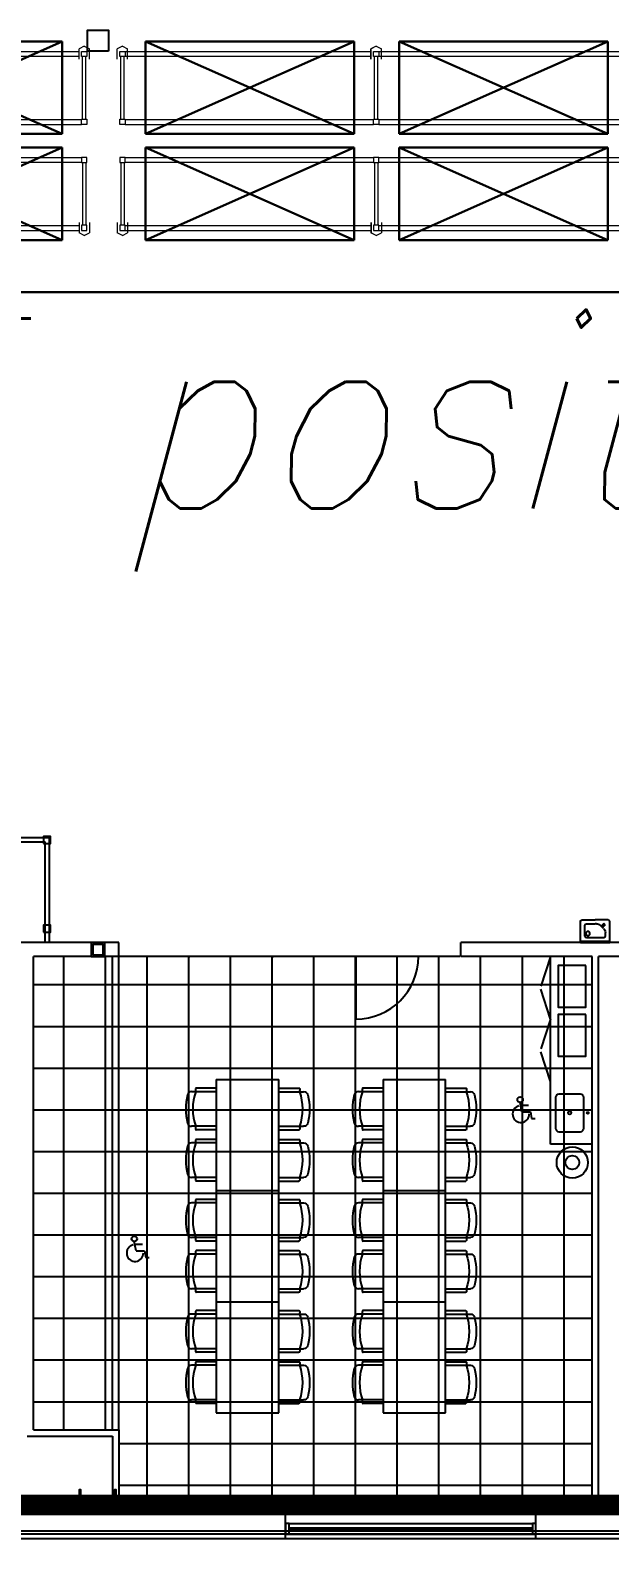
# Model space of a CAD drawing. Header units: inches. Extents: x -233729 to 737493, y -275239 to 196021.
# Drawn here: x 509794 to 518269, y -2869 to 19184 of the extents above; entities that cross this region are included whole.
import ezdxf

# ---------------------------------------------------------------- set-up
doc = ezdxf.new("R2010")
doc.units = ezdxf.units.IN
doc.header["$MEASUREMENT"] = 0
for name, color, linetype in [('_FL_AREAS', 92, 'Continuous'), ('_FL_NEW WH_WALLS', 1, 'Continuous'), ('CONT-L', 2, 'Continuous')]:
    doc.layers.add(name, color=color, linetype=linetype)
for name, color, linetype, lineweight in [('LiftOne Rack', 252, 'Continuous', 0), ('PR-BLDG', 18, 'Continuous', 30), ('WF dimensions', 3, 'Continuous', 30)]:
    doc.layers.add(name, color=color, linetype=linetype, lineweight=lineweight)
doc.styles.add('FL_THIN_TXT', font='romans.shx', dxfattribs={"width": 0.85, "oblique": 15})
doc.styles.add('WF_txt', font='consola.ttf')
doc.dimstyles.new('DIM_50', dxfattribs={"dimscale": 50, "dimtxt": 5, "dimasz": 5, "dimexe": 2, "dimexo": 2, "dimgap": 1.1, "dimtad": 1, "dimtoh": 1, "dimdec": 3, "dimlfac": 0.001, "dimdsep": 46, "dimtxsty": 'WF_txt', "dimcen": 3, "dimclrd": 256, "dimclre": 256, "dimclrt": 7, "dimadec": 1, "dimazin": 0, "dimtfac": 1, "dimtdec": 3, "dimtmove": 0, "dimatfit": 3, "dimfxl": 10, "dimtolj": 1, "dimtzin": 0, "dimlwd": -1, "dimlwe": -1, "dimarcsym": 0})

# ---------------------------------------------------------------- blocks, each defined once
blk = doc.blocks.new('A$Cd2fab3cb')
at = {"layer": 'PR-BLDG', "const_width": 1}
blk.add_lwpolyline([(-568.842, -884.207), (-414.586, 67.217), (0, 0), (-154.28, -951.574), (-568.867, -884.357)], dxfattribs=at)
blk = doc.blocks.new('ewc')
at = {"layer": 'CONT-L'}
for p, q in [((-8.45, 0), (8.45, 0)), ((-8.45, 0), (-8.45, -12.1)), ((8.45, 0), (8.45, -12.1)), ((-8.45, -0.75), (8.45, -0.75)), ((-5.9, -3.75), (-5.9, -9.9)), ((4.9, -2.75), (-4.9, -2.75)), ((4.72, -8.2), (2.94, -9.98)), ((5.79, -10.2), (4.26, -8.66)), ((5.9, -3.75), (5.9, -5.87)), ((-7.45, -13.1), (0, -13.1)), ((-4.9, -10.9), (0, -10.9)), ((0.74, -10.9), (0, -10.9)), ((7.45, -13.1), (0, -13.1)), ((4.97, -11.02), (3.44, -9.48)), ((4.88, -9.29), (4.06, -10.11)), ((5.03, -9.43), (4.21, -10.25)), ((5.79, -10.2), (4.97, -11.02))]:
    blk.add_line(p, q, dxfattribs=at)
for centre, radius in [((-4.18, -5.23), 1.19), ((4.97, -10.2), 0.371)]:
    blk.add_circle(centre, radius, dxfattribs=at)
for centre, radius, start, end in [((-4.9, -3.75), 1, 90, 180), ((2.92, -5.83), 2.98, 307.24504, 359.22069), ((4.9, -3.75), 1, 0, 90), ((-7.45, -12.1), 1, 180, 270), ((-4.9, -9.9), 1, 180, 270), ((0.63, -7.47), 3.41, 272.77094, 312.46909), ((7.45, -12.1), 1, 270, 0)]:
    blk.add_arc(centre, radius, start, end, dxfattribs=at)
blk = doc.blocks.new('HC')
at = {"layer": 'CONT-L'}
for p, q in [((-0.23, 0), (-1.24, 5.33)), ((-0.85, 3.73), (3.46, 3.73)), ((-0.23, 0), (4.63, 0)), ((4.63, 0), (5.37, -3.97)), ((5.37, -3.97), (7.34, -3.97))]:
    blk.add_line(p, q, dxfattribs=at)
blk.add_circle((-1.24, 6.91), 1.58, dxfattribs=at)
blk.add_arc((-0.82, -1.36), 4.81, 103.34245, 2.70202, dxfattribs=at)
blk = doc.blocks.new('A$C61e42c62')
at = {"layer": '_FL_NEW WH_WALLS'}
for p, q in [((2842.63, 3141.29), (3224.07, 3141.29)), ((2842.63, 3138.79), (3221.47, 3138.79)), ((3221.47, 3080.82), (3221.47, 3138.79)), ((3224.07, 3080.82), (3224.07, 3141.29)), ((3264, 3080.82), (2830.63, 3080.82)), ((3264, 3072.82), (3264, 3080.82)), ((3800.37, 3080.82), (3460.92, 3080.82)), ((3460.92, 3072.82), (3460.92, 3080.82)), ((3214.88, 2800.45), (3214.88, 3072.82)), ((3264, 3072.82), (3214.88, 3072.82)), ((3232.25, 2800.45), (3232.25, 3072.82)), ((3256.25, 2800.45), (3256.25, 3072.82)), ((3256.25, 2800.45), (3256.25, 3072.82)), ((3260.38, 2800.45), (3260.38, 3072.82)), ((3264, 2800.45), (3264, 3072.82)), ((3400.44, 3072.82), (3264, 3072.82)), ((3280.25, 2752.45), (3280.25, 3072.82)), ((3304.08, 3073.32), (3304.08, 3072.32)), ((3304.25, 2752.45), (3304.25, 3072.82)), ((3304.33, 3073.32), (3304.33, 3072.32)), ((3328.25, 2752.45), (3328.25, 3072.82)), ((3352.13, 3073.32), (3352.13, 3072.32)), ((3352.25, 2752.45), (3352.25, 3072.82)), ((3352.33, 3073.32), (3352.33, 3072.32)), ((3376.25, 2752.45), (3376.25, 3072.82)), ((3400.09, 3073.32), (3400.09, 3072.32)), ((3400.25, 2752.45), (3400.25, 3072.82)), ((3400.29, 3073.32), (3400.29, 3072.32)), ((3400.44, 3072.82), (3400.44, 3036.82)), ((3436.36, 3072.82), (3400.44, 3072.82)), ((3424.25, 2752.45), (3424.25, 3072.82)), ((3460.31, 3072.82), (3436.36, 3072.82)), ((3448.25, 2752.45), (3448.25, 3072.82)), ((3536.5, 3072.82), (3460.92, 3072.82)), ((3472.25, 2752.45), (3472.25, 3072.82)), ((3496.25, 2752.45), (3496.25, 3072.82)), ((3512.5, 3072.82), (3506.94, 3055.7)), ((3512.5, 2964.82), (3512.5, 3072.82)), ((3520.25, 2752.45), (3520.25, 3072.82)), ((3536.5, 2752.45), (3536.5, 3072.82)), ((3552.12, 3072.82), (3540.12, 3072.82)), ((3540.12, 2752.45), (3540.12, 3072.82)), ((3214.88, 3056.63), (3536.5, 3056.63)), ((3512.5, 3036.82), (3506.94, 3053.94)), ((3214.88, 3032.63), (3536.5, 3032.63)), ((3512.5, 3036.82), (3506.94, 3019.7)), ((3512.5, 3000.82), (3506.94, 3017.94)), ((3214.88, 3008.63), (3536.5, 3008.63)), ((3320.09, 2997.07), (3308.55, 2997.07)), ((3320.09, 3002.13), (3320.09, 2938.13)), ((3320.09, 3002.13), (3356.09, 3002.13)), ((3320.09, 3002.13), (3356.09, 3002.13)), ((3356.09, 2938.13), (3356.09, 3002.13)), ((3356.09, 2997.07), (3367.63, 2997.07)), ((3416.09, 2997.07), (3404.55, 2997.07)), ((3416.09, 3002.13), (3416.09, 2938.13)), ((3416.09, 3002.13), (3452.09, 3002.13)), ((3416.09, 3002.13), (3452.09, 3002.13)), ((3452.09, 2938.13), (3452.09, 3002.13)), ((3452.09, 2997.07), (3463.63, 2997.07)), ((3320.09, 2995.04), (3305.84, 2995.04)), ((3356.09, 2995.04), (3370.34, 2995.04)), ((3416.09, 2995.04), (3401.84, 2995.04)), ((3452.09, 2995.04), (3466.34, 2995.04)), ((3214.88, 2984.63), (3536.5, 2984.63)), ((3320.09, 2975.1), (3305.84, 2975.1)), ((3320.09, 2973.08), (3308.55, 2973.08)), ((3356.09, 2975.1), (3370.34, 2975.1)), ((3356.09, 2973.08), (3367.63, 2973.08)), ((3416.09, 2975.1), (3401.84, 2975.1)), ((3416.09, 2973.08), (3404.55, 2973.08)), ((3452.09, 2975.1), (3466.34, 2975.1)), ((3452.09, 2973.08), (3463.63, 2973.08)), ((3320.09, 2965.58), (3305.84, 2965.58)), ((3320.09, 2967.6), (3308.55, 2967.6)), ((3356.09, 2967.6), (3367.63, 2967.6)), ((3356.09, 2965.58), (3370.34, 2965.58)), ((3416.09, 2965.58), (3401.84, 2965.58)), ((3416.09, 2967.6), (3404.55, 2967.6)), ((3452.09, 2967.6), (3463.63, 2967.6)), ((3452.09, 2965.58), (3466.34, 2965.58)), ((3536.5, 2964.82), (3512.5, 2964.82)), ((3214.88, 2960.63), (3536.5, 2960.63)), ((3320.09, 2945.64), (3305.84, 2945.64)), ((3320.09, 2943.61), (3308.55, 2943.61)), ((3356.09, 2945.64), (3370.34, 2945.64)), ((3356.09, 2943.61), (3367.63, 2943.61)), ((3416.09, 2945.64), (3401.84, 2945.64)), ((3416.09, 2943.61), (3404.55, 2943.61)), ((3452.09, 2945.64), (3466.34, 2945.64)), ((3452.09, 2943.61), (3463.63, 2943.61)), ((3214.88, 2936.63), (3536.5, 2936.63)), ((3320.09, 2938.13), (3356.09, 2938.13)), ((3320.09, 2938.13), (3356.09, 2938.13)), ((3320.09, 2938.13), (3320.09, 2874.13)), ((3320.09, 2938.13), (3356.09, 2938.13)), ((3320.09, 2938.13), (3356.09, 2938.13)), ((3356.09, 2874.13), (3356.09, 2938.13)), ((3416.09, 2938.13), (3452.09, 2938.13)), ((3416.09, 2938.13), (3452.09, 2938.13)), ((3416.09, 2938.13), (3416.09, 2874.13)), ((3416.09, 2938.13), (3452.09, 2938.13)), ((3416.09, 2938.13), (3452.09, 2938.13)), ((3452.09, 2874.13), (3452.09, 2938.13)), ((3320.09, 2931.04), (3305.84, 2931.04)), ((3320.09, 2933.07), (3308.55, 2933.07)), ((3356.09, 2933.07), (3367.63, 2933.07)), ((3356.09, 2931.04), (3370.34, 2931.04)), ((3416.09, 2931.04), (3401.84, 2931.04)), ((3416.09, 2933.07), (3404.55, 2933.07)), ((3452.09, 2933.07), (3463.63, 2933.07)), ((3452.09, 2931.04), (3466.34, 2931.04)), ((3214.88, 2912.63), (3536.5, 2912.63)), ((3320.09, 2911.1), (3305.84, 2911.1)), ((3320.09, 2909.08), (3308.55, 2909.08)), ((3356.09, 2911.1), (3370.34, 2911.1)), ((3356.09, 2909.08), (3367.63, 2909.08)), ((3416.09, 2911.1), (3401.84, 2911.1)), ((3416.09, 2909.08), (3404.55, 2909.08)), ((3452.09, 2911.1), (3466.34, 2911.1)), ((3452.09, 2909.08), (3463.63, 2909.08)), ((3320.09, 2901.58), (3305.84, 2901.58)), ((3320.09, 2903.6), (3308.55, 2903.6)), ((3356.09, 2903.6), (3367.63, 2903.6)), ((3356.09, 2901.58), (3370.34, 2901.58)), ((3416.09, 2901.58), (3401.84, 2901.58)), ((3416.09, 2903.6), (3404.55, 2903.6)), ((3452.09, 2903.6), (3463.63, 2903.6)), ((3452.09, 2901.58), (3466.34, 2901.58)), ((3214.88, 2888.63), (3536.5, 2888.63)), ((3320.09, 2881.64), (3305.84, 2881.64)), ((3320.09, 2879.61), (3308.55, 2879.61)), ((3320.09, 2874.13), (3356.09, 2874.13)), ((3320.09, 2874.13), (3356.09, 2874.13)), ((3320.09, 2874.13), (3320.09, 2810.13)), ((3320.09, 2874.13), (3356.09, 2874.13)), ((3320.09, 2874.13), (3356.09, 2874.13)), ((3356.09, 2881.64), (3370.34, 2881.64)), ((3356.09, 2879.61), (3367.63, 2879.61)), ((3356.09, 2810.13), (3356.09, 2874.13)), ((3416.09, 2881.64), (3401.84, 2881.64)), ((3416.09, 2879.61), (3404.55, 2879.61)), ((3416.09, 2874.13), (3452.09, 2874.13)), ((3416.09, 2874.13), (3452.09, 2874.13)), ((3416.09, 2874.13), (3416.09, 2810.13)), ((3416.09, 2874.13), (3452.09, 2874.13)), ((3416.09, 2874.13), (3452.09, 2874.13)), ((3452.09, 2881.64), (3466.34, 2881.64)), ((3452.09, 2879.61), (3463.63, 2879.61)), ((3452.09, 2810.13), (3452.09, 2874.13)), ((3320.09, 2867.04), (3305.84, 2867.04)), ((3320.09, 2869.07), (3308.55, 2869.07)), ((3356.09, 2869.07), (3367.63, 2869.07)), ((3356.09, 2867.04), (3370.34, 2867.04)), ((3416.09, 2867.04), (3401.84, 2867.04)), ((3416.09, 2869.07), (3404.55, 2869.07)), ((3452.09, 2869.07), (3463.63, 2869.07)), ((3452.09, 2867.04), (3466.34, 2867.04)), ((3214.88, 2864.63), (3536.5, 2864.63)), ((3214.88, 2840.63), (3536.5, 2840.63)), ((3320.09, 2847.1), (3305.84, 2847.1)), ((3320.09, 2845.08), (3308.55, 2845.08)), ((3320.09, 2839.6), (3308.55, 2839.6)), ((3356.09, 2847.1), (3370.34, 2847.1)), ((3356.09, 2845.08), (3367.63, 2845.08)), ((3356.09, 2839.6), (3367.63, 2839.6)), ((3416.09, 2847.1), (3401.84, 2847.1)), ((3416.09, 2845.08), (3404.55, 2845.08)), ((3416.09, 2839.6), (3404.55, 2839.6)), ((3452.09, 2847.1), (3466.34, 2847.1)), ((3452.09, 2845.08), (3463.63, 2845.08)), ((3452.09, 2839.6), (3463.63, 2839.6)), ((3320.09, 2837.58), (3305.84, 2837.58)), ((3356.09, 2837.58), (3370.34, 2837.58)), ((3416.09, 2837.58), (3401.84, 2837.58)), ((3452.09, 2837.58), (3466.34, 2837.58)), ((3214.88, 2816.63), (3536.5, 2816.63)), ((3320.09, 2817.64), (3305.84, 2817.64)), ((3320.09, 2815.61), (3308.55, 2815.61)), ((3356.09, 2817.64), (3370.34, 2817.64)), ((3356.09, 2815.61), (3367.63, 2815.61)), ((3416.09, 2817.64), (3401.84, 2817.64)), ((3416.09, 2815.61), (3404.55, 2815.61)), ((3452.09, 2817.64), (3466.34, 2817.64)), ((3452.09, 2815.61), (3463.63, 2815.61)), ((3320.09, 2810.13), (3356.09, 2810.13)), ((3320.09, 2810.13), (3356.09, 2810.13)), ((3416.09, 2810.13), (3452.09, 2810.13)), ((3416.09, 2810.13), (3452.09, 2810.13)), ((3211.25, 2796.82), (3260.38, 2796.82)), ((3214.88, 2800.45), (3264, 2800.45)), ((3260.38, 2796.82), (3260.38, 2752.45)), ((3264, 2800.45), (3264, 2752.45)), ((3264, 2792.63), (3536.5, 2792.63)), ((3264, 2768.63), (3536.5, 2768.63)), ((3752.37, 2752.45), (2400, 2752.45)), ((3800.37, 2752.45), (2448, 2752.45)), ((3251.82, 2759.76), (3251.82, 2760.13)), ((3256.25, 2752.45), (3256.25, 2760.13)), ((3256.25, 2752.45), (3256.25, 2760.13)), ((3264, 2752.45), (3536.5, 2752.45)), ((3360, 2737.7), (3360, 2752.45)), ((3504, 2737.7), (3504, 2752.45)), ((3362, 2746.45), (3502, 2746.45)), ((3362, 2743.95), (3502, 2743.95)), ((3800.37, 2740.45), (2448, 2740.45)), ((3800.37, 2737.7), (2448, 2737.7)), ((3362, 2742.95), (3502, 2742.95)), ((3362, 2740.45), (3502, 2740.45))]:
    blk.add_line(p, q, dxfattribs=at)
for points in [[(3258, 3593.95), (3246, 3593.95), (3246, 3605.95), (3258, 3605.95)], [(3220.63, 3137.92), (3224.63, 3137.92), (3224.63, 3141.92), (3220.63, 3141.92)], [(3220.63, 3086.82), (3224.63, 3086.82), (3224.63, 3090.82), (3220.63, 3090.82)], [(3248, 3072.82), (3256, 3072.82), (3256, 3080.82), (3248, 3080.82)], [(3249, 3073.82), (3255, 3073.82), (3255, 3079.82), (3249, 3079.82)], [(3532.82, 3067.61), (3516.82, 3067.61), (3516.82, 3043.61), (3532.82, 3043.61)], [(3532.82, 3039.5), (3516.82, 3039.5), (3516.82, 3015.5), (3532.82, 3015.5)], [(3360, 2746.45), (3360, 2740.45), (3362, 2740.45), (3362, 2746.45)], [(3502, 2746.45), (3502, 2740.45), (3504, 2740.45), (3504, 2746.45)]]:
    blk.add_lwpolyline(points, close=True, dxfattribs=at)
blk.add_lwpolyline([(3529.5, 2971.82), (3517.5, 2971.82, -0.414214), (3515.5, 2973.82), (3515.5, 2991.82, -0.414214), (3517.5, 2993.82), (3529.5, 2993.82, -0.414214), (3531.5, 2991.82), (3531.5, 2973.82, -0.414214)], format="xyb", close=True, dxfattribs=at)
blk.add_lwpolyline([(3262.32, 2759.95), (3262.32, 2753.75), (3261.68, 2753.75), (3261.68, 2759.03, 0.414214), (3260.94, 2759.76), (3242.69, 2759.76, 0.414214), (3241.96, 2759.03), (3241.96, 2753.75), (3241.32, 2753.75), (3241.32, 2766.15), (3241.96, 2766.15), (3241.96, 2760.87, 0.414214), (3242.69, 2760.13), (3260.94, 2760.13, 0.414214), (3261.68, 2760.87), (3261.68, 2766.15), (3262.32, 2766.15), (3262.32, 2759.95)], format="xyb", dxfattribs=at)
for centre, radius in [((3523.5, 2982.82), 0.945), ((3533.91, 2982.82), 0.509), ((3525.01, 2954.26), 9), ((3525.01, 2954.26), 4)]:
    blk.add_circle(centre, radius, dxfattribs=at)
blk.add_arc((3400.44, 3072.82), 36, 270, 0, dxfattribs=at)
for centre, major_axis, start_param, end_param in [((3310.67, 2996.06), (-1.84, 1.84), 0.505892, 1.184262), ((3308.55, 2996.66), (-0.286, 0.286), 5.497787, 6.789077), ((3406.67, 2996.06), (-1.84, 1.84), 0.505892, 1.184262), ((3404.55, 2996.66), (-0.286, 0.286), 5.497787, 6.789077), ((3336.23, 2985.07), (-23.86, 23.86), 0.542152, 1.028645), ((3305.84, 2992.61), (-1.72, -1.72), 3.926991, 5.254541), ((3336.23, 2985.07), (-20.99, -20.99), -1.127898, -0.442899), ((3432.23, 2985.07), (-23.86, 23.86), 0.542152, 1.028645), ((3401.84, 2992.61), (-1.72, -1.72), 3.926991, 5.254541), ((3432.23, 2985.07), (-20.99, -20.99), -1.127898, -0.442899), ((3305.84, 2977.53), (-1.72, -1.72), -0.542152, 0.785398), ((3310.67, 2974.09), (-1.84, -1.84), -1.184262, -0.505892), ((3308.55, 2973.48), (-0.286, -0.286), -0.505892, 0.785398), ((3401.84, 2977.53), (-1.72, -1.72), -0.542152, 0.785398), ((3406.67, 2974.09), (-1.84, -1.84), -1.184262, -0.505892), ((3404.55, 2973.48), (-0.286, -0.286), -0.505892, 0.785398), ((3336.23, 2955.61), (-23.86, 23.86), 0.542152, 1.028645), ((3305.84, 2963.15), (-1.72, -1.72), 3.926991, 5.254541), ((3336.23, 2955.61), (-20.99, 20.99), 0.442899, 1.127898), ((3310.67, 2966.59), (-1.84, -1.84), -1.064904, -0.386534), ((3310.67, 2966.59), (-1.84, 1.84), 0.505892, 1.184262), ((3308.55, 2967.2), (-0.286, -0.286), 3.926991, 5.218281), ((3308.55, 2967.2), (-0.286, 0.286), 5.497787, 6.789077), ((3432.23, 2955.61), (-23.86, 23.86), 0.542152, 1.028645), ((3401.84, 2963.15), (-1.72, -1.72), 3.926991, 5.254541), ((3432.23, 2955.61), (-20.99, 20.99), 0.442899, 1.127898), ((3406.67, 2966.59), (-1.84, -1.84), -1.064904, -0.386534), ((3406.67, 2966.59), (-1.84, 1.84), 0.505892, 1.184262), ((3404.55, 2967.2), (-0.286, -0.286), 3.926991, 5.218281), ((3404.55, 2967.2), (-0.286, 0.286), 5.497787, 6.789077), ((3305.84, 2948.07), (-1.72, -1.72), -0.542152, 0.785398), ((3310.67, 2944.62), (-1.84, 1.84), 0.386534, 1.064904), ((3308.55, 2944.02), (-0.286, -0.286), -0.505892, 0.785398), ((3401.84, 2948.07), (-1.72, -1.72), -0.542152, 0.785398), ((3406.67, 2944.62), (-1.84, 1.84), 0.386534, 1.064904), ((3404.55, 2944.02), (-0.286, -0.286), -0.505892, 0.785398), ((3336.23, 2921.07), (-23.86, 23.86), 0.542152, 1.028645), ((3305.84, 2928.61), (-1.72, -1.72), 3.926991, 5.254541), ((3336.23, 2921.07), (-20.99, -20.99), -1.127898, -0.442899), ((3310.67, 2932.06), (-1.84, 1.84), 0.505892, 1.184262), ((3308.55, 2932.66), (-0.286, 0.286), 5.497787, 6.789077), ((3432.23, 2921.07), (-23.86, 23.86), 0.542152, 1.028645), ((3401.84, 2928.61), (-1.72, -1.72), 3.926991, 5.254541), ((3432.23, 2921.07), (-20.99, -20.99), -1.127898, -0.442899), ((3406.67, 2932.06), (-1.84, 1.84), 0.505892, 1.184262), ((3404.55, 2932.66), (-0.286, 0.286), 5.497787, 6.789077), ((3305.84, 2913.53), (-1.72, -1.72), -0.542152, 0.785398), ((3310.67, 2910.09), (-1.84, -1.84), -1.184262, -0.505892), ((3308.55, 2909.48), (-0.286, -0.286), -0.505892, 0.785398), ((3401.84, 2913.53), (-1.72, -1.72), -0.542152, 0.785398), ((3406.67, 2910.09), (-1.84, -1.84), -1.184262, -0.505892), ((3404.55, 2909.48), (-0.286, -0.286), -0.505892, 0.785398), ((3305.84, 2899.15), (-1.72, -1.72), 3.926991, 5.254541), ((3336.23, 2891.61), (-20.99, 20.99), 0.442899, 1.127898), ((3310.67, 2902.59), (-1.84, -1.84), -1.064904, -0.386534), ((3310.67, 2902.59), (-1.84, 1.84), 0.505892, 1.184262), ((3308.55, 2903.2), (-0.286, -0.286), 3.926991, 5.218281), ((3308.55, 2903.2), (-0.286, 0.286), 5.497787, 6.789077), ((3401.84, 2899.15), (-1.72, -1.72), 3.926991, 5.254541), ((3432.23, 2891.61), (-20.99, 20.99), 0.442899, 1.127898), ((3406.67, 2902.59), (-1.84, -1.84), -1.064904, -0.386534), ((3406.67, 2902.59), (-1.84, 1.84), 0.505892, 1.184262), ((3404.55, 2903.2), (-0.286, -0.286), 3.926991, 5.218281), ((3404.55, 2903.2), (-0.286, 0.286), 5.497787, 6.789077), ((3336.23, 2891.61), (-23.86, 23.86), 0.542152, 1.028645), ((3432.23, 2891.61), (-23.86, 23.86), 0.542152, 1.028645), ((3305.84, 2884.07), (-1.72, -1.72), -0.542152, 0.785398), ((3401.84, 2884.07), (-1.72, -1.72), -0.542152, 0.785398), ((3310.67, 2880.62), (-1.84, 1.84), 0.386534, 1.064904), ((3308.55, 2880.02), (-0.286, -0.286), -0.505892, 0.785398), ((3406.67, 2880.62), (-1.84, 1.84), 0.386534, 1.064904), ((3404.55, 2880.02), (-0.286, -0.286), -0.505892, 0.785398), ((3305.84, 2864.61), (-1.72, -1.72), 3.926991, 5.254541), ((3336.23, 2857.07), (-20.99, -20.99), -1.127898, -0.442899), ((3310.67, 2868.06), (-1.84, 1.84), 0.505892, 1.184262), ((3308.55, 2868.66), (-0.286, 0.286), 5.497787, 6.789077), ((3401.84, 2864.61), (-1.72, -1.72), 3.926991, 5.254541), ((3432.23, 2857.07), (-20.99, -20.99), -1.127898, -0.442899), ((3406.67, 2868.06), (-1.84, 1.84), 0.505892, 1.184262), ((3404.55, 2868.66), (-0.286, 0.286), 5.497787, 6.789077), ((3336.23, 2857.07), (-23.86, 23.86), 0.542152, 1.028645), ((3432.23, 2857.07), (-23.86, 23.86), 0.542152, 1.028645), ((3305.84, 2849.53), (-1.72, -1.72), -0.542152, 0.785398), ((3401.84, 2849.53), (-1.72, -1.72), -0.542152, 0.785398), ((3310.67, 2846.09), (-1.84, -1.84), -1.184262, -0.505892), ((3310.67, 2838.59), (-1.84, -1.84), -1.064904, -0.386534), ((3310.67, 2838.59), (-1.84, 1.84), 0.505892, 1.184262), ((3308.55, 2845.48), (-0.286, -0.286), -0.505892, 0.785398), ((3308.55, 2839.2), (-0.286, -0.286), 3.926991, 5.218281), ((3308.55, 2839.2), (-0.286, 0.286), 5.497787, 6.789077), ((3406.67, 2846.09), (-1.84, -1.84), -1.184262, -0.505892), ((3406.67, 2838.59), (-1.84, -1.84), -1.064904, -0.386534), ((3406.67, 2838.59), (-1.84, 1.84), 0.505892, 1.184262), ((3404.55, 2845.48), (-0.286, -0.286), -0.505892, 0.785398), ((3404.55, 2839.2), (-0.286, -0.286), 3.926991, 5.218281), ((3404.55, 2839.2), (-0.286, 0.286), 5.497787, 6.789077), ((3336.23, 2827.61), (-23.86, 23.86), 0.542152, 1.028645), ((3305.84, 2835.15), (-1.72, -1.72), 3.926991, 5.254541), ((3336.23, 2827.61), (-20.99, 20.99), 0.442899, 1.127898), ((3432.23, 2827.61), (-23.86, 23.86), 0.542152, 1.028645), ((3401.84, 2835.15), (-1.72, -1.72), 3.926991, 5.254541), ((3432.23, 2827.61), (-20.99, 20.99), 0.442899, 1.127898), ((3305.84, 2820.07), (-1.72, -1.72), -0.542152, 0.785398), ((3310.67, 2816.62), (-1.84, 1.84), 0.386534, 1.064904), ((3308.55, 2816.02), (-0.286, -0.286), -0.505892, 0.785398), ((3401.84, 2820.07), (-1.72, -1.72), -0.542152, 0.785398), ((3406.67, 2816.62), (-1.84, 1.84), 0.386534, 1.064904), ((3404.55, 2816.02), (-0.286, -0.286), -0.505892, 0.785398)]:
    blk.add_ellipse(centre, major_axis=major_axis, ratio=1, start_param=start_param, end_param=end_param, dxfattribs=at)
at = {"layer": '_FL_NEW WH_WALLS', "extrusion": (0, 0, -1)}
for centre, major_axis, start_param, end_param in [((3367.63, 2996.66), (0.286, 0.286), 5.497787, 6.789077), ((3365.51, 2996.06), (1.84, 1.84), 0.505892, 1.184262), ((3463.63, 2996.66), (0.286, 0.286), 5.497787, 6.789077), ((3461.51, 2996.06), (1.84, 1.84), 0.505892, 1.184262), ((3339.95, 2985.07), (20.99, -20.99), -1.127898, -0.442899), ((3370.34, 2992.61), (1.72, -1.72), 3.926991, 5.254541), ((3339.95, 2985.07), (23.86, 23.86), 0.542152, 1.028645), ((3435.95, 2985.07), (20.99, -20.99), -1.127898, -0.442899), ((3466.34, 2992.61), (1.72, -1.72), 3.926991, 5.254541), ((3435.95, 2985.07), (23.86, 23.86), 0.542152, 1.028645), ((3367.63, 2973.48), (0.286, -0.286), -0.505892, 0.785398), ((3365.51, 2974.09), (1.84, -1.84), -1.184262, -0.505892), ((3370.34, 2977.53), (1.72, -1.72), -0.542152, 0.785398), ((3463.63, 2973.48), (0.286, -0.286), -0.505892, 0.785398), ((3461.51, 2974.09), (1.84, -1.84), -1.184262, -0.505892), ((3466.34, 2977.53), (1.72, -1.72), -0.542152, 0.785398), ((3367.63, 2967.2), (0.286, -0.286), 3.926991, 5.218281), ((3367.63, 2967.2), (0.286, 0.286), 5.497787, 6.789077), ((3365.51, 2966.59), (1.84, -1.84), -1.064904, -0.386534), ((3365.51, 2966.59), (1.84, 1.84), 0.505892, 1.184262), ((3339.95, 2955.61), (20.99, 20.99), 0.442899, 1.127898), ((3370.34, 2963.15), (1.72, -1.72), 3.926991, 5.254541), ((3339.95, 2955.61), (23.86, 23.86), 0.542152, 1.028645), ((3463.63, 2967.2), (0.286, -0.286), 3.926991, 5.218281), ((3463.63, 2967.2), (0.286, 0.286), 5.497787, 6.789077), ((3461.51, 2966.59), (1.84, -1.84), -1.064904, -0.386534), ((3461.51, 2966.59), (1.84, 1.84), 0.505892, 1.184262), ((3435.95, 2955.61), (20.99, 20.99), 0.442899, 1.127898), ((3466.34, 2963.15), (1.72, -1.72), 3.926991, 5.254541), ((3435.95, 2955.61), (23.86, 23.86), 0.542152, 1.028645), ((3367.63, 2944.02), (0.286, -0.286), -0.505892, 0.785398), ((3365.51, 2944.62), (1.84, 1.84), 0.386534, 1.064904), ((3370.34, 2948.07), (1.72, -1.72), -0.542152, 0.785398), ((3463.63, 2944.02), (0.286, -0.286), -0.505892, 0.785398), ((3461.51, 2944.62), (1.84, 1.84), 0.386534, 1.064904), ((3466.34, 2948.07), (1.72, -1.72), -0.542152, 0.785398), ((3367.63, 2932.66), (0.286, 0.286), 5.497787, 6.789077), ((3365.51, 2932.06), (1.84, 1.84), 0.505892, 1.184262), ((3339.95, 2921.07), (20.99, -20.99), -1.127898, -0.442899), ((3370.34, 2928.61), (1.72, -1.72), 3.926991, 5.254541), ((3339.95, 2921.07), (23.86, 23.86), 0.542152, 1.028645), ((3463.63, 2932.66), (0.286, 0.286), 5.497787, 6.789077), ((3461.51, 2932.06), (1.84, 1.84), 0.505892, 1.184262), ((3435.95, 2921.07), (20.99, -20.99), -1.127898, -0.442899), ((3466.34, 2928.61), (1.72, -1.72), 3.926991, 5.254541), ((3435.95, 2921.07), (23.86, 23.86), 0.542152, 1.028645), ((3367.63, 2909.48), (0.286, -0.286), -0.505892, 0.785398), ((3365.51, 2910.09), (1.84, -1.84), -1.184262, -0.505892), ((3370.34, 2913.53), (1.72, -1.72), -0.542152, 0.785398), ((3463.63, 2909.48), (0.286, -0.286), -0.505892, 0.785398), ((3461.51, 2910.09), (1.84, -1.84), -1.184262, -0.505892), ((3466.34, 2913.53), (1.72, -1.72), -0.542152, 0.785398), ((3367.63, 2903.2), (0.286, -0.286), 3.926991, 5.218281), ((3367.63, 2903.2), (0.286, 0.286), 5.497787, 6.789077), ((3365.51, 2902.59), (1.84, -1.84), -1.064904, -0.386534), ((3365.51, 2902.59), (1.84, 1.84), 0.505892, 1.184262), ((3339.95, 2891.61), (20.99, 20.99), 0.442899, 1.127898), ((3370.34, 2899.15), (1.72, -1.72), 3.926991, 5.254541), ((3463.63, 2903.2), (0.286, -0.286), 3.926991, 5.218281), ((3463.63, 2903.2), (0.286, 0.286), 5.497787, 6.789077), ((3461.51, 2902.59), (1.84, -1.84), -1.064904, -0.386534), ((3461.51, 2902.59), (1.84, 1.84), 0.505892, 1.184262), ((3435.95, 2891.61), (20.99, 20.99), 0.442899, 1.127898), ((3466.34, 2899.15), (1.72, -1.72), 3.926991, 5.254541), ((3339.95, 2891.61), (23.86, 23.86), 0.542152, 1.028645), ((3435.95, 2891.61), (23.86, 23.86), 0.542152, 1.028645), ((3370.34, 2884.07), (1.72, -1.72), -0.542152, 0.785398), ((3466.34, 2884.07), (1.72, -1.72), -0.542152, 0.785398), ((3367.63, 2880.02), (0.286, -0.286), -0.505892, 0.785398), ((3365.51, 2880.62), (1.84, 1.84), 0.386534, 1.064904), ((3463.63, 2880.02), (0.286, -0.286), -0.505892, 0.785398), ((3461.51, 2880.62), (1.84, 1.84), 0.386534, 1.064904), ((3367.63, 2868.66), (0.286, 0.286), 5.497787, 6.789077), ((3365.51, 2868.06), (1.84, 1.84), 0.505892, 1.184262), ((3339.95, 2857.07), (20.99, -20.99), -1.127898, -0.442899), ((3370.34, 2864.61), (1.72, -1.72), 3.926991, 5.254541), ((3463.63, 2868.66), (0.286, 0.286), 5.497787, 6.789077), ((3461.51, 2868.06), (1.84, 1.84), 0.505892, 1.184262), ((3435.95, 2857.07), (20.99, -20.99), -1.127898, -0.442899), ((3466.34, 2864.61), (1.72, -1.72), 3.926991, 5.254541), ((3339.95, 2857.07), (23.86, 23.86), 0.542152, 1.028645), ((3435.95, 2857.07), (23.86, 23.86), 0.542152, 1.028645), ((3370.34, 2849.53), (1.72, -1.72), -0.542152, 0.785398), ((3466.34, 2849.53), (1.72, -1.72), -0.542152, 0.785398), ((3367.63, 2845.48), (0.286, -0.286), -0.505892, 0.785398), ((3367.63, 2839.2), (0.286, -0.286), 3.926991, 5.218281), ((3367.63, 2839.2), (0.286, 0.286), 5.497787, 6.789077), ((3365.51, 2846.09), (1.84, -1.84), -1.184262, -0.505892), ((3365.51, 2838.59), (1.84, -1.84), -1.064904, -0.386534), ((3365.51, 2838.59), (1.84, 1.84), 0.505892, 1.184262), ((3463.63, 2845.48), (0.286, -0.286), -0.505892, 0.785398), ((3463.63, 2839.2), (0.286, -0.286), 3.926991, 5.218281), ((3463.63, 2839.2), (0.286, 0.286), 5.497787, 6.789077), ((3461.51, 2846.09), (1.84, -1.84), -1.184262, -0.505892), ((3461.51, 2838.59), (1.84, -1.84), -1.064904, -0.386534), ((3461.51, 2838.59), (1.84, 1.84), 0.505892, 1.184262), ((3339.95, 2827.61), (20.99, 20.99), 0.442899, 1.127898), ((3370.34, 2835.15), (1.72, -1.72), 3.926991, 5.254541), ((3339.95, 2827.61), (23.86, 23.86), 0.542152, 1.028645), ((3435.95, 2827.61), (20.99, 20.99), 0.442899, 1.127898), ((3466.34, 2835.15), (1.72, -1.72), 3.926991, 5.254541), ((3435.95, 2827.61), (23.86, 23.86), 0.542152, 1.028645), ((3367.63, 2816.02), (0.286, -0.286), -0.505892, 0.785398), ((3365.51, 2816.62), (1.84, 1.84), 0.386534, 1.064904), ((3370.34, 2820.07), (1.72, -1.72), -0.542152, 0.785398), ((3463.63, 2816.02), (0.286, -0.286), -0.505892, 0.785398), ((3461.51, 2816.62), (1.84, 1.84), 0.386534, 1.064904), ((3466.34, 2820.07), (1.72, -1.72), -0.542152, 0.785398)]:
    blk.add_ellipse(centre, major_axis=major_axis, ratio=1, start_param=start_param, end_param=end_param, dxfattribs=at)
at = {"layer": '_FL_NEW WH_WALLS', "xscale": -1, "rotation": 180}
blk.add_blockref('ewc', (3538.16, 3080.82), dxfattribs=at)
at = {"layer": '_FL_NEW WH_WALLS'}
for p in [(3496.24, 2983.49), (3274.11, 2903.48)]:
    blk.add_blockref('HC', p, dxfattribs=at)
blk = doc.blocks.new('rack crate')
at = {"layer": 'LiftOne Rack', "color": 30, "true_color": 0xf26722}
for p, q in [((38, 114), (-38, 76)), ((-38, -76), (-38, 76)), ((38, 114), (114, 76)), ((76, 38), (3673, 38)), ((114, -76), (114, 76)), ((3749, 114), (3673, 76)), ((3673, -76), (3673, 76)), ((3749, 114), (3825, 76)), ((3825, -76), (3825, 76)), ((76, -32), (3673, -32)), ((76, -959), (3711, -959)), ((76, -1029), (3711, -1029)), ((76, -1512), (3711, -1512)), ((76, -1582), (3711, -1582)), ((-38, -2464), (-38, -2617)), ((38, -2655), (-38, -2617)), ((38, -2655), (114, -2617)), ((76, -2509), (3673, -2509)), ((76, -2579), (3673, -2579)), ((114, -2464), (114, -2617)), ((3673, -2464), (3673, -2617)), ((3749, -2655), (3673, -2617)), ((3749, -2655), (3825, -2617)), ((3825, -2464), (3825, -2617))]:
    blk.add_line(p, q, dxfattribs=at)
at = {"layer": 'LiftOne Rack', "color": 114, "true_color": 0x139b48}
for p, q in [((13, -953), (13, -38)), ((64, -953), (64, -38)), ((3724, -953), (3724, -38)), ((3774, -953), (3774, -38)), ((13, -1588), (13, -2502)), ((64, -1588), (64, -2502)), ((3724, -1588), (3724, -2502)), ((3774, -1588), (3774, -2502))]:
    blk.add_line(p, q, dxfattribs=at)
for points in [[(0, -38), (0, 38), (76, 38), (76, -38)], [(3711, -38), (3711, 38), (3787, 38), (3787, -38)], [(0, -1029), (0, -953), (76, -953), (76, -1029)], [(3711, -1029), (3711, -953), (3787, -953), (3787, -1029)], [(0, -1512), (0, -1588), (76, -1588), (76, -1512)], [(3711, -1512), (3711, -1588), (3787, -1588), (3787, -1512)], [(0, -2502), (0, -2579), (76, -2579), (76, -2502)], [(3711, -2502), (3711, -2579), (3787, -2579), (3787, -2502)]]:
    blk.add_lwpolyline(points, close=True, dxfattribs=at)
at = {"layer": 'WF dimensions'}
for p, q in [((3425, 180), (375, 180)), ((375, -1170), (375, 180)), ((375, 180), (3425, -1170)), ((3425, 180), (375, -1170)), ((3425, -1170), (3425, 180)), ((375, -1170), (3425, -1170)), ((375, -1370), (3425, -1370)), ((375, -1370), (375, -2720)), ((375, -2720), (3425, -1370)), ((3425, -2720), (375, -1370)), ((3425, -1370), (3425, -2720)), ((3425, -2720), (375, -2720))]:
    blk.add_line(p, q, dxfattribs=at)
blk = doc.blocks.new('*D521')
at = {"layer": 'WF dimensions', "transparency": 16777216}
for p, q in [((499451, 16082), (499451, 15254)), ((566884, 16082), (566884, 15254)), ((499701, 15354), (566634, 15354))]:
    blk.add_line(p, q, dxfattribs=at)
for points in [[(499701, 15396), (499701, 15313), (499451, 15354)], [(566634, 15396), (566634, 15313), (566884, 15354)]]:
    blk.add_solid(points, dxfattribs=at)
at = {"layer": 'WF dimensions', "color": 7, "transparency": 16777216, "char_height": 250, "attachment_point": 5, "style": 'WF_txt'}
for s, insert in [('\\A1;67.433', (533168, 15538)), ('\\A1;[221\'-2 7/8"]', (533168, 15122))]:
    blk.add_mtext(s, dxfattribs=dict(at, insert=insert))

msp = doc.modelspace()

# ---------------------------------------------------------------- linework, layer by layer
at = {"layer": '_FL_AREAS', "elevation": -162219.4368}
msp.add_lwpolyline([(364480.62469, -2754.06185), (658427.72924, -2754.06185), (658427.72924, 126712.79719), (364480.62469, 126712.79719)], close=True, dxfattribs=at)

# ---------------------------------------------------------------- block references
at = {"layer": '_FL_NEW WH_WALLS', "color": 0, "xscale": 304.799999999516, "yscale": 304.799999999516, "zscale": 304.799999999516, "rotation": 279.2093042914935}
msp.add_blockref('A$Cd2fab3cb', (657699.67072, -2373.84916, -162219.4368), dxfattribs=at)
at = {"layer": '_FL_NEW WH_WALLS', "color": 0, "xscale": 25.39999999990112, "yscale": 25.39999999990112, "zscale": 25.39999999990112}
msp.add_blockref('A$C61e42c62', (428185.33739, -72406.61113, -162219.4368), dxfattribs=at)
at = {"layer": 'WF dimensions'}
for p in [(506834.68944, 18836.9489), (511104.29824, 18836.9489), (514815.09824, 18836.9489)]:
    msp.add_blockref('rack crate', p, dxfattribs=at)

# ---------------------------------------------------------------- texts
at = {"layer": 'WF dimensions', "insert": (503498.73944, 14968.49061), "char_height": 2774.5427886, "attachment_point": 1, "style": 'FL_THIN_TXT'}
msp.add_mtext_dynamic_manual_height_columns('155 positions on 5 levels', width=47665.8655603, gutter_width=13872.71394, heights=[3790.28741], dxfattribs=at)

# ---------------------------------------------------------------- dimensions: what is measured, and where the dimension line sits
at = {"layer": 'WF dimensions', "color": 7, "true_color": 0xffffff}
dim = msp.add_linear_dim(base=(566884.02486, 15354.36582), p1=(499451.18944, 16182.0489), p2=(566884.02486, 16182.04893), dimstyle='DIM_50', override={"dimpost": '\\X'}, dxfattribs=at)
dim.commit()
dim.dimension.update_dxf_attribs({"geometry": '*D521', "text_midpoint": (533167.60715, 15354.36582)})

doc.saveas('drawing.dxf')
